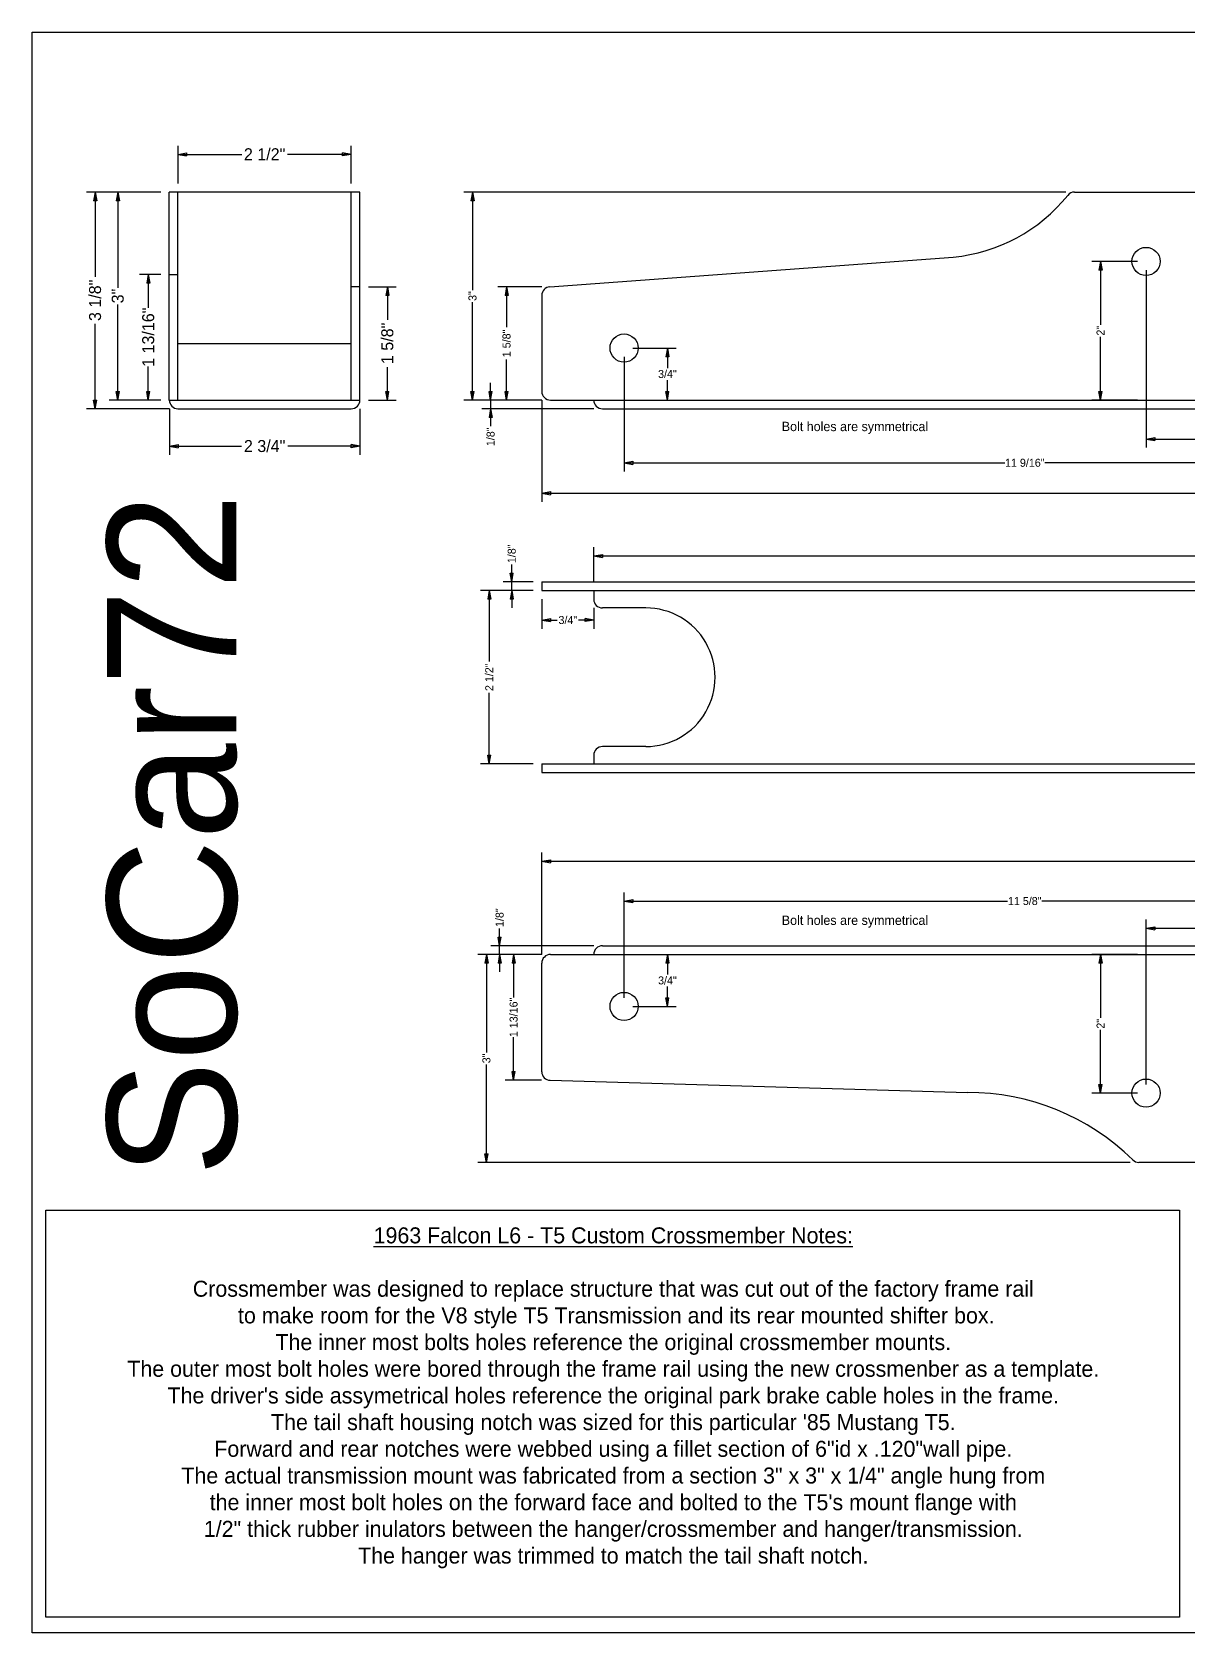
# Model space of a CAD drawing. Header units: inches. Extents: x 289 to 401, y -474 to -450.
# Drawn here: x 366.11 to 382.81, y -474.17 to -451.07 of the extents above; entities that cross this region are included whole.
import ezdxf

# ---------------------------------------------------------------- set-up
doc = ezdxf.new("R2010")
doc.units = ezdxf.units.IN
doc.header["$MEASUREMENT"] = 0
doc.header["$PDMODE"] = 1
doc.header["$PDSIZE"] = -2
for name, color, linetype in [('Black', 7, 'Continuous'), ('Dimension', 163, 'Continuous'), ('Title Block', 7, 'Continuous')]:
    doc.layers.add(name, color=color, linetype=linetype)
doc.styles.add('Chalkboard', font='Chalkboard Regular.ttf')
doc.styles.add('Papyrus', font='Papyrus Regular.ttf')
doc.dimstyles.new('Buckmensions', dxfattribs={"dimtxt": 0.115475, "dimasz": 0.125, "dimexe": 0.125, "dimexo": 0.125, "dimgap": 0, "dimtad": 0, "dimdec": 3, "dimzin": 11, "dimdsep": 46, "dimlunit": 4, "dimtxsty": 'Chalkboard', "dimblk": 'VW_EMPTYARROW', "dimcen": 0, "dimadec": 4, "dimazin": 0, "dimtfac": 0.8, "dimtdec": 3, "dimtix": 1, "dimtmove": 0, "dimatfit": 0, "dimldrblk": 'VW_EMPTYARROW', "dimfxl": 0, "dimfrac": 2, "dimtolj": 1, "dimtzin": 11, "dimarcsym": 0})

# ---------------------------------------------------------------- blocks, each defined once
blk = doc.blocks.new('VW_EMPTYARROW')
at = {"color": 0, "linetype": 'ByBlock', "lineweight": -2}
for p, q in [((0, 0), (-1, 0.18)), ((-1, -0.18), (-1, 0.18)), ((0, 0), (-1, 0)), ((0, 0), (-1, -0.18))]:
    blk.add_line(p, q, dxfattribs=at)
blk = doc.blocks.new('*D5')
at = {"layer": 'Defpoints', "color": 0, "lineweight": 0}
for p in [(382.188, -454.375), (386.219, -456.375), (386.219, -456.938)]:
    blk.add_point(p, dxfattribs=at)
at = {"layer": 'Dimension', "color": 0, "lineweight": -2}
for p, q in [((382.188, -454.5), (382.188, -457.062)), ((386.219, -456.5), (386.219, -457.062)), ((382.312, -456.938), (383.93, -456.938)), ((386.094, -456.938), (384.477, -456.938))]:
    blk.add_line(p, q, dxfattribs=at)
at = {"layer": 'Dimension', "color": 0, "lineweight": -2, "xscale": 0.125, "yscale": 0.125, "zscale": 0.125, "rotation": 180}
blk.add_blockref('VW_EMPTYARROW', (382.188, -456.938), dxfattribs=at)
at = {"layer": 'Dimension', "color": 0, "lineweight": -2, "xscale": 0.125, "yscale": 0.125, "zscale": 0.125}
blk.add_blockref('VW_EMPTYARROW', (386.219, -456.938), dxfattribs=at)
at = {"layer": 'Dimension', "color": 0, "insert": (384.203, -456.938), "char_height": 0.11548, "attachment_point": 5, "style": 'Chalkboard'}
blk.add_mtext('\\A1;4 1/32"', dxfattribs=at)
blk = doc.blocks.new('*D7')
at = {"layer": 'Defpoints', "color": 0, "lineweight": 0}
for p in [(374.656, -455.625), (386.219, -456.375), (386.219, -457.281)]:
    blk.add_point(p, dxfattribs=at)
at = {"layer": 'Dimension', "color": 0, "lineweight": -2}
for p, q in [((374.656, -455.75), (374.656, -457.406)), ((386.219, -456.5), (386.219, -457.406)), ((374.781, -457.281), (380.149, -457.281)), ((386.094, -457.281), (380.726, -457.281))]:
    blk.add_line(p, q, dxfattribs=at)
at = {"layer": 'Dimension', "color": 0, "lineweight": -2, "xscale": 0.125, "yscale": 0.125, "zscale": 0.125, "rotation": 180}
blk.add_blockref('VW_EMPTYARROW', (374.656, -457.281), dxfattribs=at)
at = {"layer": 'Dimension', "color": 0, "lineweight": -2, "xscale": 0.125, "yscale": 0.125, "zscale": 0.125}
blk.add_blockref('VW_EMPTYARROW', (386.219, -457.281), dxfattribs=at)
at = {"layer": 'Dimension', "color": 0, "insert": (380.438, -457.281), "char_height": 0.11548, "attachment_point": 5, "style": 'Chalkboard'}
blk.add_mtext('\\A1;11 9/16"', dxfattribs=at)
blk = doc.blocks.new('*D9')
at = {"layer": 'Defpoints', "color": 0, "lineweight": 0}
for p in [(374.656, -455.625), (375.281, -455.625), (374.656, -456.375)]:
    blk.add_point(p, dxfattribs=at)
at = {"layer": 'Dimension', "color": 0, "lineweight": -2}
for p, q in [((374.781, -455.625), (375.406, -455.625)), ((375.281, -455.75), (375.281, -455.913)), ((375.281, -456.25), (375.281, -456.087)), ((374.781, -456.375), (375.406, -456.375))]:
    blk.add_line(p, q, dxfattribs=at)
at = {"layer": 'Dimension', "color": 0, "lineweight": -2, "xscale": 0.125, "yscale": 0.125, "zscale": 0.125}
for p, rotation in [((375.281, -455.625), 90), ((375.281, -456.375), 270)]:
    blk.add_blockref('VW_EMPTYARROW', p, dxfattribs=dict(at, rotation=rotation))
at = {"layer": 'Dimension', "color": 0, "insert": (375.281, -456), "char_height": 0.1155, "attachment_point": 5, "style": 'Chalkboard'}
blk.add_mtext('\\A1;3/4"', dxfattribs=at)
blk = doc.blocks.new('*D10')
at = {"layer": 'Defpoints', "color": 0, "lineweight": 0}
for p in [(381.531, -454.375), (382.188, -454.375), (382.188, -456.375)]:
    blk.add_point(p, dxfattribs=at)
at = {"layer": 'Dimension', "color": 0, "lineweight": -2}
for p, q in [((382.062, -454.375), (381.406, -454.375)), ((381.531, -454.5), (381.531, -455.289)), ((381.531, -456.25), (381.531, -455.461)), ((382.062, -456.375), (381.406, -456.375))]:
    blk.add_line(p, q, dxfattribs=at)
at = {"layer": 'Dimension', "color": 0, "lineweight": -2, "xscale": 0.125, "yscale": 0.125, "zscale": 0.125}
for p, rotation in [((381.531, -454.375), 90), ((381.531, -456.375), 270)]:
    blk.add_blockref('VW_EMPTYARROW', p, dxfattribs=dict(at, rotation=rotation))
at = {"layer": 'Dimension', "color": 0, "insert": (381.531, -455.375), "char_height": 0.1155, "attachment_point": 5, "rotation": 90, "style": 'Chalkboard'}
blk.add_mtext('\\A1;2"', dxfattribs=at)
blk = doc.blocks.new('*D83')
at = {"layer": 'Defpoints', "color": 0, "lineweight": 0}
for p in [(373.469, -456.25), (398.969, -456.25), (373.469, -457.719)]:
    blk.add_point(p, dxfattribs=at)
at = {"layer": 'Dimension', "color": 0, "lineweight": -2}
for p, q in [((373.469, -456.375), (373.469, -457.844)), ((398.969, -456.375), (398.969, -457.844)), ((373.594, -457.719), (385.905, -457.719)), ((398.844, -457.719), (386.533, -457.719))]:
    blk.add_line(p, q, dxfattribs=at)
at = {"layer": 'Dimension', "color": 0, "lineweight": -2, "xscale": 0.125, "yscale": 0.125, "zscale": 0.125, "rotation": 180}
blk.add_blockref('VW_EMPTYARROW', (373.469, -457.719), dxfattribs=at)
at = {"layer": 'Dimension', "color": 0, "lineweight": -2, "xscale": 0.125, "yscale": 0.125, "zscale": 0.125}
blk.add_blockref('VW_EMPTYARROW', (398.969, -457.719), dxfattribs=at)
at = {"layer": 'Dimension', "color": 0, "insert": (386.219, -457.719), "char_height": 0.11548, "attachment_point": 5, "style": 'Chalkboard'}
blk.add_mtext('\\A1;2\'-1 1/2"', dxfattribs=at)
blk = doc.blocks.new('*D88')
at = {"layer": 'Defpoints', "color": 0, "lineweight": 0}
for p in [(373.594, -454.741), (372.96, -456.375), (373.594, -456.375)]:
    blk.add_point(p, dxfattribs=at)
at = {"layer": 'Dimension', "color": 0, "lineweight": -2}
for p, q in [((373.469, -454.741), (372.835, -454.741)), ((372.96, -454.866), (372.96, -455.325)), ((372.96, -456.25), (372.96, -455.791)), ((373.469, -456.375), (372.835, -456.375))]:
    blk.add_line(p, q, dxfattribs=at)
at = {"layer": 'Dimension', "color": 0, "lineweight": -2, "xscale": 0.125, "yscale": 0.125, "zscale": 0.125}
for p, rotation in [((372.96, -454.741), 90), ((372.96, -456.375), 270)]:
    blk.add_blockref('VW_EMPTYARROW', p, dxfattribs=dict(at, rotation=rotation))
at = {"layer": 'Dimension', "color": 0, "insert": (372.96, -455.558), "char_height": 0.1155, "attachment_point": 5, "rotation": 90, "style": 'Chalkboard'}
blk.add_mtext('\\A1;1 5/8"', dxfattribs=at)
blk = doc.blocks.new('*D89')
at = {"layer": 'Defpoints', "color": 0, "lineweight": 0}
for p in [(372.469, -453.375), (381.155, -453.375), (373.594, -456.375)]:
    blk.add_point(p, dxfattribs=at)
at = {"layer": 'Dimension', "color": 0, "lineweight": -2}
for p, q in [((381.03, -453.375), (372.344, -453.375)), ((372.469, -453.5), (372.469, -454.789)), ((372.469, -456.25), (372.469, -454.961)), ((373.469, -456.375), (372.344, -456.375))]:
    blk.add_line(p, q, dxfattribs=at)
at = {"layer": 'Dimension', "color": 0, "lineweight": -2, "xscale": 0.125, "yscale": 0.125, "zscale": 0.125}
for p, rotation in [((372.469, -453.375), 90), ((372.469, -456.375), 270)]:
    blk.add_blockref('VW_EMPTYARROW', p, dxfattribs=dict(at, rotation=rotation))
at = {"layer": 'Dimension', "color": 0, "insert": (372.469, -454.875), "char_height": 0.1155, "attachment_point": 5, "rotation": 90, "style": 'Chalkboard'}
blk.add_mtext('\\A1;3"', dxfattribs=at)
blk = doc.blocks.new('*D96')
at = {"layer": 'Defpoints', "color": 0, "lineweight": 0}
for p in [(374.656, -464.375), (374.656, -465.125), (375.281, -465.125)]:
    blk.add_point(p, dxfattribs=at)
at = {"layer": 'Dimension', "color": 0, "lineweight": -2}
for p, q in [((374.781, -464.375), (375.406, -464.375)), ((375.281, -464.5), (375.281, -464.663)), ((375.281, -465), (375.281, -464.837)), ((374.781, -465.125), (375.406, -465.125))]:
    blk.add_line(p, q, dxfattribs=at)
at = {"layer": 'Dimension', "color": 0, "lineweight": -2, "xscale": 0.125, "yscale": 0.125, "zscale": 0.125}
for p, rotation in [((375.281, -464.375), 90), ((375.281, -465.125), 270)]:
    blk.add_blockref('VW_EMPTYARROW', p, dxfattribs=dict(at, rotation=rotation))
at = {"layer": 'Dimension', "color": 0, "insert": (375.281, -464.75), "char_height": 0.1155, "attachment_point": 5, "style": 'Chalkboard'}
blk.add_mtext('\\A1;3/4"', dxfattribs=at)
blk = doc.blocks.new('*D97')
at = {"layer": 'Defpoints', "color": 0, "lineweight": 0}
for p in [(382.188, -464.375), (381.531, -466.375), (382.188, -466.375)]:
    blk.add_point(p, dxfattribs=at)
at = {"layer": 'Dimension', "color": 0, "lineweight": -2}
for p, q in [((382.062, -464.375), (381.406, -464.375)), ((381.531, -464.5), (381.531, -465.289)), ((381.531, -466.25), (381.531, -465.461)), ((382.062, -466.375), (381.406, -466.375))]:
    blk.add_line(p, q, dxfattribs=at)
at = {"layer": 'Dimension', "color": 0, "lineweight": -2, "xscale": 0.125, "yscale": 0.125, "zscale": 0.125}
for p, rotation in [((381.531, -464.375), 90), ((381.531, -466.375), 270)]:
    blk.add_blockref('VW_EMPTYARROW', p, dxfattribs=dict(at, rotation=rotation))
at = {"layer": 'Dimension', "color": 0, "insert": (381.531, -465.375), "char_height": 0.1155, "attachment_point": 5, "rotation": 90, "style": 'Chalkboard'}
blk.add_mtext('\\A1;2"', dxfattribs=at)
blk = doc.blocks.new('*D99')
at = {"layer": 'Defpoints', "color": 0, "lineweight": 0}
for p in [(373.469, -463.031), (373.469, -464.5), (398.969, -464.5)]:
    blk.add_point(p, dxfattribs=at)
at = {"layer": 'Dimension', "color": 0, "lineweight": -2}
for p, q in [((373.469, -464.375), (373.469, -462.906)), ((398.969, -464.375), (398.969, -462.906)), ((373.594, -463.031), (385.905, -463.031)), ((398.844, -463.031), (386.533, -463.031))]:
    blk.add_line(p, q, dxfattribs=at)
at = {"layer": 'Dimension', "color": 0, "lineweight": -2, "xscale": 0.125, "yscale": 0.125, "zscale": 0.125, "rotation": 180}
blk.add_blockref('VW_EMPTYARROW', (373.469, -463.031), dxfattribs=at)
at = {"layer": 'Dimension', "color": 0, "lineweight": -2, "xscale": 0.125, "yscale": 0.125, "zscale": 0.125}
blk.add_blockref('VW_EMPTYARROW', (398.969, -463.031), dxfattribs=at)
at = {"layer": 'Dimension', "color": 0, "insert": (386.219, -463.031), "char_height": 0.11548, "attachment_point": 5, "style": 'Chalkboard'}
blk.add_mtext('\\A1;2\'-1 1/2"', dxfattribs=at)
blk = doc.blocks.new('*D107')
at = {"layer": 'Defpoints', "color": 0, "lineweight": 0}
for p in [(373.062, -464.375), (373.594, -464.375), (373.59, -466.191)]:
    blk.add_point(p, dxfattribs=at)
at = {"layer": 'Dimension', "color": 0, "lineweight": -2}
for p, q in [((373.469, -464.375), (372.938, -464.375)), ((373.062, -464.5), (373.062, -464.997)), ((373.062, -466.066), (373.062, -465.569)), ((373.465, -466.191), (372.938, -466.191))]:
    blk.add_line(p, q, dxfattribs=at)
at = {"layer": 'Dimension', "color": 0, "lineweight": -2, "xscale": 0.125, "yscale": 0.125, "zscale": 0.125}
for p, rotation in [((373.062, -464.375), 90), ((373.062, -466.191), 270)]:
    blk.add_blockref('VW_EMPTYARROW', p, dxfattribs=dict(at, rotation=rotation))
at = {"layer": 'Dimension', "color": 0, "insert": (373.062, -465.283), "char_height": 0.11548, "attachment_point": 5, "rotation": 90, "style": 'Chalkboard'}
blk.add_mtext('\\A1;1 13/16"', dxfattribs=at)
blk = doc.blocks.new('*D108')
at = {"layer": 'Defpoints', "color": 0, "lineweight": 0}
for p in [(372.67, -464.375), (373.594, -464.375), (382.083, -467.375)]:
    blk.add_point(p, dxfattribs=at)
at = {"layer": 'Dimension', "color": 0, "lineweight": -2}
for p, q in [((373.469, -464.375), (372.545, -464.375)), ((372.67, -464.5), (372.67, -465.789)), ((372.67, -467.25), (372.67, -465.961)), ((381.958, -467.375), (372.545, -467.375))]:
    blk.add_line(p, q, dxfattribs=at)
at = {"layer": 'Dimension', "color": 0, "lineweight": -2, "xscale": 0.125, "yscale": 0.125, "zscale": 0.125}
for p, rotation in [((372.67, -464.375), 90), ((372.67, -467.375), 270)]:
    blk.add_blockref('VW_EMPTYARROW', p, dxfattribs=dict(at, rotation=rotation))
at = {"layer": 'Dimension', "color": 0, "insert": (372.67, -465.875), "char_height": 0.1155, "attachment_point": 5, "rotation": 90, "style": 'Chalkboard'}
blk.add_mtext('\\A1;3"', dxfattribs=at)
blk = doc.blocks.new('*D110')
at = {"layer": 'Defpoints', "color": 0, "lineweight": 0}
for p in [(372.711, -459.125), (373.469, -459.125), (373.469, -461.625)]:
    blk.add_point(p, dxfattribs=at)
at = {"layer": 'Dimension', "color": 0, "lineweight": -2}
for p, q in [((373.344, -459.125), (372.586, -459.125)), ((372.711, -459.25), (372.711, -460.149)), ((372.711, -461.5), (372.711, -460.601)), ((373.344, -461.625), (372.586, -461.625))]:
    blk.add_line(p, q, dxfattribs=at)
at = {"layer": 'Dimension', "color": 0, "lineweight": -2, "xscale": 0.125, "yscale": 0.125, "zscale": 0.125}
for p, rotation in [((372.711, -459.125), 90), ((372.711, -461.625), 270)]:
    blk.add_blockref('VW_EMPTYARROW', p, dxfattribs=dict(at, rotation=rotation))
at = {"layer": 'Dimension', "color": 0, "insert": (372.711, -460.375), "char_height": 0.1155, "attachment_point": 5, "rotation": 90, "style": 'Chalkboard'}
blk.add_mtext('\\A1;2 1/2"', dxfattribs=at)
blk = doc.blocks.new('*D112')
at = {"layer": 'Defpoints', "color": 0, "lineweight": 0}
for p in [(374.219, -458.625), (374.219, -459.125), (398.219, -459.125)]:
    blk.add_point(p, dxfattribs=at)
at = {"layer": 'Dimension', "color": 0, "lineweight": -2}
for p, q in [((374.219, -459), (374.219, -458.5)), ((398.219, -459), (398.219, -458.5)), ((374.344, -458.625), (386.023, -458.625)), ((398.094, -458.625), (386.415, -458.625))]:
    blk.add_line(p, q, dxfattribs=at)
at = {"layer": 'Dimension', "color": 0, "lineweight": -2, "xscale": 0.125, "yscale": 0.125, "zscale": 0.125, "rotation": 180}
blk.add_blockref('VW_EMPTYARROW', (374.219, -458.625), dxfattribs=at)
at = {"layer": 'Dimension', "color": 0, "lineweight": -2, "xscale": 0.125, "yscale": 0.125, "zscale": 0.125}
blk.add_blockref('VW_EMPTYARROW', (398.219, -458.625), dxfattribs=at)
at = {"layer": 'Dimension', "color": 0, "insert": (386.219, -458.625), "char_height": 0.1155, "attachment_point": 5, "style": 'Chalkboard'}
blk.add_mtext('\\A1;2\'-0"', dxfattribs=at)
blk = doc.blocks.new('*D114')
at = {"layer": 'Defpoints', "color": 0, "lineweight": 0}
for p in [(373.469, -459.125), (374.219, -459.25), (374.219, -459.55)]:
    blk.add_point(p, dxfattribs=at)
at = {"layer": 'Dimension', "color": 0, "lineweight": -2}
for p, q in [((373.469, -459.25), (373.469, -459.675)), ((374.219, -459.375), (374.219, -459.675)), ((373.594, -459.55), (373.692, -459.55)), ((374.094, -459.55), (373.996, -459.55))]:
    blk.add_line(p, q, dxfattribs=at)
at = {"layer": 'Dimension', "color": 0, "lineweight": -2, "xscale": 0.125, "yscale": 0.125, "zscale": 0.125, "rotation": 180}
blk.add_blockref('VW_EMPTYARROW', (373.469, -459.55), dxfattribs=at)
at = {"layer": 'Dimension', "color": 0, "lineweight": -2, "xscale": 0.125, "yscale": 0.125, "zscale": 0.125}
blk.add_blockref('VW_EMPTYARROW', (374.219, -459.55), dxfattribs=at)
at = {"layer": 'Dimension', "color": 0, "insert": (373.844, -459.55), "char_height": 0.1155, "attachment_point": 5, "style": 'Chalkboard'}
blk.add_mtext('\\A1;3/4"', dxfattribs=at)
blk = doc.blocks.new('*D117')
at = {"layer": 'Defpoints', "color": 0, "lineweight": 0}
for p in [(368.094, -456.375), (370.844, -456.375), (368.094, -457.04)]:
    blk.add_point(p, dxfattribs=at)
at = {"layer": 'Dimension', "color": 0, "lineweight": -2}
for p, q in [((368.094, -456.5), (368.094, -457.165)), ((370.844, -456.5), (370.844, -457.165)), ((368.219, -457.04), (369.133, -457.04)), ((370.719, -457.04), (369.805, -457.04))]:
    blk.add_line(p, q, dxfattribs=at)
at = {"layer": 'Dimension', "color": 0, "lineweight": -2, "xscale": 0.125, "yscale": 0.125, "zscale": 0.125, "rotation": 180}
blk.add_blockref('VW_EMPTYARROW', (368.094, -457.04), dxfattribs=at)
at = {"layer": 'Dimension', "color": 0, "lineweight": -2, "xscale": 0.125, "yscale": 0.125, "zscale": 0.125}
blk.add_blockref('VW_EMPTYARROW', (370.844, -457.04), dxfattribs=at)
at = {"layer": 'Dimension', "color": 0, "insert": (369.469, -457.04), "char_height": 0.1732, "attachment_point": 5, "style": 'Chalkboard'}
blk.add_mtext('\\A1;2 3/4"', dxfattribs=at)
blk = doc.blocks.new('*D118')
at = {"layer": 'Defpoints', "color": 0, "lineweight": 0}
for p in [(370.844, -454.741), (370.844, -456.375), (371.24, -456.375)]:
    blk.add_point(p, dxfattribs=at)
at = {"layer": 'Dimension', "color": 0, "lineweight": -2}
for p, q in [((370.969, -454.741), (371.365, -454.741)), ((371.24, -454.866), (371.24, -455.217)), ((371.24, -456.25), (371.24, -455.9)), ((370.969, -456.375), (371.365, -456.375))]:
    blk.add_line(p, q, dxfattribs=at)
at = {"layer": 'Dimension', "color": 0, "lineweight": -2, "xscale": 0.125, "yscale": 0.125, "zscale": 0.125}
for p, rotation in [((371.24, -454.741), 90), ((371.24, -456.375), 270)]:
    blk.add_blockref('VW_EMPTYARROW', p, dxfattribs=dict(at, rotation=rotation))
at = {"layer": 'Dimension', "color": 0, "insert": (371.24, -455.558), "char_height": 0.1732, "attachment_point": 5, "rotation": 90, "style": 'Chalkboard'}
blk.add_mtext('\\A1;1 5/8"', dxfattribs=at)
blk = doc.blocks.new('*D119')
at = {"layer": 'Defpoints', "color": 0, "lineweight": 0}
for p in [(368.094, -454.562), (367.79, -456.375), (368.094, -456.375)]:
    blk.add_point(p, dxfattribs=at)
at = {"layer": 'Dimension', "color": 0, "lineweight": -2}
for p, q in [((367.969, -454.562), (367.665, -454.562)), ((367.79, -454.688), (367.79, -455.047)), ((367.79, -456.25), (367.79, -455.89)), ((367.969, -456.375), (367.665, -456.375))]:
    blk.add_line(p, q, dxfattribs=at)
at = {"layer": 'Dimension', "color": 0, "lineweight": -2, "xscale": 0.125, "yscale": 0.125, "zscale": 0.125}
for p, rotation in [((367.79, -454.562), 90), ((367.79, -456.375), 270)]:
    blk.add_blockref('VW_EMPTYARROW', p, dxfattribs=dict(at, rotation=rotation))
at = {"layer": 'Dimension', "color": 0, "insert": (367.79, -455.469), "char_height": 0.17321, "attachment_point": 5, "rotation": 90, "style": 'Chalkboard'}
blk.add_mtext('\\A1;1 13/16"', dxfattribs=at)
blk = doc.blocks.new('*D120')
at = {"layer": 'Defpoints', "color": 0, "lineweight": 0}
for p in [(368.094, -453.375), (367.35, -456.375), (368.094, -456.375)]:
    blk.add_point(p, dxfattribs=at)
at = {"layer": 'Dimension', "color": 0, "lineweight": -2}
for p, q in [((367.969, -453.375), (367.225, -453.375)), ((367.35, -453.5), (367.35, -454.754)), ((367.35, -456.25), (367.35, -454.996)), ((367.969, -456.375), (367.225, -456.375))]:
    blk.add_line(p, q, dxfattribs=at)
at = {"layer": 'Dimension', "color": 0, "lineweight": -2, "xscale": 0.125, "yscale": 0.125, "zscale": 0.125}
for p, rotation in [((367.35, -453.375), 90), ((367.35, -456.375), 270)]:
    blk.add_blockref('VW_EMPTYARROW', p, dxfattribs=dict(at, rotation=rotation))
at = {"layer": 'Dimension', "color": 0, "insert": (367.35, -454.875), "char_height": 0.1732, "attachment_point": 5, "rotation": 90, "style": 'Chalkboard'}
blk.add_mtext('\\A1;3"', dxfattribs=at)
blk = doc.blocks.new('*D121')
at = {"layer": 'Defpoints', "color": 0, "lineweight": 0}
for p in [(368.094, -453.375), (367.023, -456.5), (368.219, -456.5)]:
    blk.add_point(p, dxfattribs=at)
at = {"layer": 'Dimension', "color": 0, "lineweight": -2}
for p, q in [((367.969, -453.375), (366.898, -453.375)), ((367.023, -453.5), (367.023, -454.599)), ((367.023, -456.375), (367.023, -455.276)), ((368.094, -456.5), (366.898, -456.5))]:
    blk.add_line(p, q, dxfattribs=at)
at = {"layer": 'Dimension', "color": 0, "lineweight": -2, "xscale": 0.125, "yscale": 0.125, "zscale": 0.125}
for p, rotation in [((367.023, -453.375), 90), ((367.023, -456.5), 270)]:
    blk.add_blockref('VW_EMPTYARROW', p, dxfattribs=dict(at, rotation=rotation))
at = {"layer": 'Dimension', "color": 0, "insert": (367.023, -454.937), "char_height": 0.1732, "attachment_point": 5, "rotation": 90, "style": 'Chalkboard'}
blk.add_mtext('\\A1;3 1/8"', dxfattribs=at)
blk = doc.blocks.new('*D122')
at = {"layer": 'Defpoints', "color": 0, "lineweight": 0}
for p in [(368.219, -452.83), (368.219, -453.375), (370.719, -453.375)]:
    blk.add_point(p, dxfattribs=at)
at = {"layer": 'Dimension', "color": 0, "lineweight": -2}
for p, q in [((368.219, -453.25), (368.219, -452.705)), ((370.719, -453.25), (370.719, -452.705)), ((368.344, -452.83), (369.138, -452.83)), ((370.594, -452.83), (369.799, -452.83))]:
    blk.add_line(p, q, dxfattribs=at)
at = {"layer": 'Dimension', "color": 0, "lineweight": -2, "xscale": 0.125, "yscale": 0.125, "zscale": 0.125, "rotation": 180}
blk.add_blockref('VW_EMPTYARROW', (368.219, -452.83), dxfattribs=at)
at = {"layer": 'Dimension', "color": 0, "lineweight": -2, "xscale": 0.125, "yscale": 0.125, "zscale": 0.125}
blk.add_blockref('VW_EMPTYARROW', (370.719, -452.83), dxfattribs=at)
at = {"layer": 'Dimension', "color": 0, "insert": (369.469, -452.83), "char_height": 0.1732, "attachment_point": 5, "style": 'Chalkboard'}
blk.add_mtext('\\A1;2 1/2"', dxfattribs=at)
blk = doc.blocks.new('*D123')
at = {"layer": 'Defpoints', "color": 0, "lineweight": 0}
for p in [(373.035, -459.125), (373.469, -459), (373.469, -459.125)]:
    blk.add_point(p, dxfattribs=at)
at = {"layer": 'Dimension', "color": 0, "lineweight": -2}
for p, q in [((373.035, -458.875), (373.035, -458.75)), ((373.344, -459), (372.91, -459)), ((373.344, -459.125), (372.91, -459.125)), ((373.035, -459.125), (373.035, -459)), ((373.035, -459.25), (373.035, -459.375))]:
    blk.add_line(p, q, dxfattribs=at)
at = {"layer": 'Dimension', "color": 0, "lineweight": -2, "xscale": 0.125, "yscale": 0.125, "zscale": 0.125}
for p, rotation in [((373.035, -459), 270), ((373.035, -459.125), 90)]:
    blk.add_blockref('VW_EMPTYARROW', p, dxfattribs=dict(at, rotation=rotation))
at = {"layer": 'Dimension', "color": 0, "insert": (373.035, -458.594), "char_height": 0.1155, "attachment_point": 5, "rotation": 90, "style": 'Chalkboard'}
blk.add_mtext('\\A1;1/8"', dxfattribs=at)
blk = doc.blocks.new('*D124')
at = {"layer": 'Defpoints', "color": 0, "lineweight": 0}
for p in [(374.344, -464.25), (372.86, -464.375), (373.594, -464.375)]:
    blk.add_point(p, dxfattribs=at)
at = {"layer": 'Dimension', "color": 0, "lineweight": -2}
for p, q in [((372.86, -464.125), (372.86, -464)), ((374.219, -464.25), (372.735, -464.25)), ((372.86, -464.375), (372.86, -464.25)), ((373.469, -464.375), (372.735, -464.375)), ((372.86, -464.5), (372.86, -464.625))]:
    blk.add_line(p, q, dxfattribs=at)
at = {"layer": 'Dimension', "color": 0, "lineweight": -2, "xscale": 0.125, "yscale": 0.125, "zscale": 0.125}
for p, rotation in [((372.86, -464.25), 270), ((372.86, -464.375), 90)]:
    blk.add_blockref('VW_EMPTYARROW', p, dxfattribs=dict(at, rotation=rotation))
at = {"layer": 'Dimension', "color": 0, "insert": (372.86, -463.844), "char_height": 0.1155, "attachment_point": 5, "rotation": 90, "style": 'Chalkboard'}
blk.add_mtext('\\A1;1/8"', dxfattribs=at)
blk = doc.blocks.new('*D125')
at = {"layer": 'Defpoints', "color": 0, "lineweight": 0}
for p in [(372.73, -456.375), (373.594, -456.375), (374.344, -456.5)]:
    blk.add_point(p, dxfattribs=at)
at = {"layer": 'Dimension', "color": 0, "lineweight": -2}
for p, q in [((372.73, -456.25), (372.73, -456.125)), ((373.469, -456.375), (372.605, -456.375)), ((372.73, -456.375), (372.73, -456.5)), ((374.219, -456.5), (372.605, -456.5)), ((372.73, -456.625), (372.73, -456.75))]:
    blk.add_line(p, q, dxfattribs=at)
at = {"layer": 'Dimension', "color": 0, "lineweight": -2, "xscale": 0.125, "yscale": 0.125, "zscale": 0.125}
for p, rotation in [((372.73, -456.375), 270), ((372.73, -456.5), 90)]:
    blk.add_blockref('VW_EMPTYARROW', p, dxfattribs=dict(at, rotation=rotation))
at = {"layer": 'Dimension', "color": 0, "insert": (372.73, -456.906), "char_height": 0.1155, "attachment_point": 5, "rotation": 90, "style": 'Chalkboard'}
blk.add_mtext('\\A1;1/8"', dxfattribs=at)
blk = doc.blocks.new('*D129')
at = {"layer": 'Defpoints', "color": 0, "linetype": 'Continuous', "lineweight": 0}
for p in [(374.656, -463.605), (386.219, -464.25), (374.656, -465.125)]:
    blk.add_point(p, dxfattribs=at)
at = {"layer": 'Dimension', "color": 0, "linetype": 'Continuous', "lineweight": -2}
for p, q in [((374.656, -465), (374.656, -463.48)), ((374.781, -463.605), (380.189, -463.605)), ((386.094, -463.605), (380.686, -463.605)), ((386.219, -464.125), (386.219, -463.48))]:
    blk.add_line(p, q, dxfattribs=at)
at = {"layer": 'Dimension', "color": 0, "linetype": 'Continuous', "lineweight": -2, "xscale": 0.125, "yscale": 0.125, "zscale": 0.125, "rotation": 180}
blk.add_blockref('VW_EMPTYARROW', (374.656, -463.605), dxfattribs=at)
at = {"layer": 'Dimension', "color": 0, "linetype": 'Continuous', "lineweight": -2, "xscale": 0.125, "yscale": 0.125, "zscale": 0.125}
blk.add_blockref('VW_EMPTYARROW', (386.219, -463.605), dxfattribs=at)
at = {"layer": 'Dimension', "color": 0, "linetype": 'Continuous', "lineweight": 0, "insert": (380.437, -463.605), "char_height": 0.11548, "attachment_point": 5, "style": 'Chalkboard'}
blk.add_mtext('\\A1;11 5/8"', dxfattribs=at)
blk = doc.blocks.new('*D130')
at = {"layer": 'Defpoints', "color": 0, "linetype": 'Continuous', "lineweight": 0}
for p in [(382.188, -463.997), (386.219, -464.25), (382.188, -466.375)]:
    blk.add_point(p, dxfattribs=at)
at = {"layer": 'Dimension', "color": 0, "linetype": 'Continuous', "lineweight": -2}
for p, q in [((382.188, -466.25), (382.188, -463.872)), ((382.312, -463.997), (384.131, -463.997)), ((386.094, -463.997), (384.275, -463.997)), ((386.219, -464.125), (386.219, -463.872))]:
    blk.add_line(p, q, dxfattribs=at)
at = {"layer": 'Dimension', "color": 0, "linetype": 'Continuous', "lineweight": -2, "xscale": 0.125, "yscale": 0.125, "zscale": 0.125, "rotation": 180}
blk.add_blockref('VW_EMPTYARROW', (382.188, -463.997), dxfattribs=at)
at = {"layer": 'Dimension', "color": 0, "linetype": 'Continuous', "lineweight": -2, "xscale": 0.125, "yscale": 0.125, "zscale": 0.125}
blk.add_blockref('VW_EMPTYARROW', (386.219, -463.997), dxfattribs=at)
at = {"layer": 'Dimension', "color": 0, "linetype": 'Continuous', "lineweight": 0, "insert": (384.203, -463.997), "char_height": 0.1155, "attachment_point": 5, "style": 'Chalkboard'}
blk.add_mtext('\\A1;4"', dxfattribs=at)

msp = doc.modelspace()

# ---------------------------------------------------------------- linework, layer by layer
at = {"layer": 'Black'}
for p, q in [((368.09375, -456.375), (368.09375, -453.375)), ((370.84375, -453.375), (368.09375, -453.375)), ((368.21875, -456.375), (368.21875, -453.375)), ((370.71875, -456.375), (370.71875, -453.375)), ((370.84375, -456.375), (370.84375, -453.375)), ((381.1547573, -453.375), (383.2554326, -453.375)), ((373.5845644, -454.7414663), (379.40625, -454.3125)), ((368.09375, -454.5625), (368.21875, -454.5625)), ((370.84375, -454.7414663), (370.71875, -454.7414663)), ((373.46875, -454.8661283), (373.46875, -456.25)), ((370.71875, -455.5618819), (368.21875, -455.5618819)), ((368.09375, -456.375), (370.84375, -456.375)), ((373.59375, -456.375), (374.21875, -456.375)), ((368.21875, -456.5), (370.71875, -456.5)), ((374.34375, -456.5), (398.09375, -456.5)), ((373.46875, -459), (398.96875, -459)), ((373.46875, -459), (373.46875, -459.125)), ((373.46875, -459.125), (398.96875, -459.125)), ((374.21875, -459.125), (374.21875, -459.25)), ((374.96875, -459.375), (374.34375, -459.375)), ((374.21875, -461.5), (374.21875, -461.625)), ((374.96875, -461.375), (374.34375, -461.375)), ((373.46875, -461.625), (398.96875, -461.625)), ((373.46875, -461.625), (373.46875, -461.75)), ((373.46875, -461.75), (398.96875, -461.75)), ((374.34375, -464.25), (398.09375, -464.25)), ((373.46875, -466.0661224), (373.46875, -464.5)), ((373.59375, -464.375), (374.21875, -464.375)), ((373.5900751, -466.1910684), (379.6093947, -466.3681072)), ((383.2554326, -467.375), (382.0830544, -467.375))]:
    msp.add_line(p, q, dxfattribs=at)
at = {"layer": 'Black', "color": 8}
for p, q in [((374.21875, -456.375), (398.21875, -456.375)), ((374.21875, -464.375), (398.21875, -464.375))]:
    msp.add_line(p, q, dxfattribs=at)
at = {"layer": 'Black'}
for centre in [(382.1875, -454.375), (374.65625, -455.625), (374.65625, -465.125), (382.1875, -466.375)]:
    msp.add_circle(centre, 0.203125, dxfattribs=at)
for centre, radius, start, end in [((379.1818524, -451.9210843), 2.4019207, 275.36063138, 321.32971432), ((381.1547573, -453.5), 0.125, 90, 141.32971433), ((373.59375, -454.8661283), 0.125, 94.21417852, 180), ((368.21875, -456.375), 0.125, 180, 270), ((370.71875, -456.375), 0.125, 270, 0), ((373.59375, -456.25), 0.125, 180, 270), ((374.34375, -456.375), 0.125, 180, 270), ((374.34375, -459.25), 0.125, 180, 270), ((374.96875, -460.375), 1, 269.99994537, 90.00005463), ((374.34375, -461.5), 0.125, 90, 180), ((374.34375, -464.375), 0.125, 90, 180), ((373.59375, -464.5), 0.125, 90, 180), ((373.59375, -466.0661224), 0.125, 180, 268.31531568), ((379.6274808, -469.740667), 3.3726083, 45.40650467, 90.30725763), ((382.0830544, -467.25), 0.125, 225.40650467, 270)]:
    msp.add_arc(centre, radius, start, end, dxfattribs=at)
at = {"layer": 'Dimension', "color": 7}
msp.add_lwpolyline([(366.3125, -468.0625), (382.6699999, -468.0625), (382.6699999, -473.9379167), (366.3125, -473.9379167)], close=True, dxfattribs=at)
at = {"layer": 'Title Block'}
for p, q in [((366.1125, -451.0651389), (401.0875, -451.0651389)), ((366.1125, -474.1651389), (366.1125, -451.0651389)), ((401.0875, -474.1651389), (366.1125, -474.1651389))]:
    msp.add_line(p, q, dxfattribs=at)

# ---------------------------------------------------------------- texts
at = {"layer": 'Dimension', "char_height": 0.13472129, "attachment_point": 1, "style": 'Chalkboard'}
for insert in [(376.9311111, -456.6890278), (376.9311111, -463.8140278)]:
    msp.add_mtext('{\\C163;\\lBolt holes are symmetrical}', dxfattribs=dict(at, insert=insert))
at = {"layer": 'Dimension', "color": 254, "insert": (367.1944444, -462.6493056), "char_height": 1.867744, "attachment_point": 2, "rotation": 90, "style": 'Papyrus'}
msp.add_mtext('SoCar72', dxfattribs=at)
at = {"layer": 'Dimension', "color": 7, "insert": (374.5, -468.3125), "char_height": 0.230950782, "attachment_point": 2, "style": 'Chalkboard'}
msp.add_mtext('{\\L1963 Falcon L6 - T5 Custom Crossmember Notes:\\P}\\PCrossmember was designed to replace structure that was cut out of the factory frame rail\\P to make room for the V8 style T5 Transmission and its rear mounted shifter box.\\PThe inner most bolts holes reference the original crossmember mounts.\\PThe outer most bolt holes were bored through the frame rail using the new crossmenber as a template.\\PThe driver\'s side assymetrical holes reference the original park brake cable holes in the frame.\\PThe tail shaft housing notch was sized for this particular \'85 Mustang T5.\\PForward and rear notches were webbed using a fillet section of 6"id x .120"wall pipe.\\PThe actual transmission mount was fabricated from a section 3" x 3" x 1/4" angle hung from\\Pthe inner most bolt holes on the forward face and bolted to the T5\'s mount flange with\\P1/2" thick rubber inulators between the hanger/crossmember and hanger/transmission.  \\PThe hanger was trimmed to match the tail shaft notch.', dxfattribs=at)

# ---------------------------------------------------------------- dimensions: what is measured, and where the dimension line sits
at = {"layer": 'Dimension'}
for base, p1, p2, override, picture, middle in [((368.21875, -452.83), (370.71875, -453.375), (368.21875, -453.375), {"dimtxt": 0.173213, "dimgap": 0.015625, "dimdec": 5, "dimpost": '<>', "dimtxsty": 'Chalkboard'}, '*D122', (369.46875, -452.83)), ((386.21875, -456.9375), (382.1875, -454.375), (386.21875, -456.375), {"dimgap": 0.015625, "dimdec": 5, "dimpost": '<>', "dimtxsty": 'Chalkboard'}, '*D5', (384.203125, -456.9375)), ((386.21875, -457.28125), (374.65625, -455.625), (386.21875, -456.375), {"dimgap": 0.015625, "dimdec": 5, "dimpost": '<>', "dimtxsty": 'Chalkboard'}, '*D7', (380.4375, -457.28125)), ((368.09375, -457.04), (370.84375, -456.375), (368.09375, -456.375), {"dimtxt": 0.173213, "dimgap": 0.015625, "dimdec": 5, "dimpost": '<>', "dimtxsty": 'Chalkboard'}, '*D117', (369.46875, -457.04)), ((373.46875, -457.71875), (398.96875, -456.25), (373.46875, -456.25), {"dimgap": 0.015625, "dimdec": 5, "dimpost": '<>', "dimtxsty": 'Chalkboard'}, '*D83', (386.21875, -457.71875)), ((374.21875, -458.625), (398.21875, -459.125), (374.21875, -459.125), {"dimgap": 0.015625, "dimdec": 5, "dimpost": '<>', "dimtxsty": 'Chalkboard'}, '*D112', (386.21875, -458.625)), ((374.21875, -459.55), (373.46875, -459.125), (374.21875, -459.25), {"dimgap": 0.015625, "dimdec": 5, "dimpost": '<>', "dimtxsty": 'Chalkboard'}, '*D114', (373.84375, -459.55))]:
    dim = msp.add_linear_dim(base=base, p1=p1, p2=p2, dimstyle='Buckmensions', override=override, dxfattribs=at)
    dim.commit()
    dim.dimension.update_dxf_attribs({"geometry": picture, "text_midpoint": middle})
for base, p1, p2, override, picture, middle in [((367.0227653, -456.5), (368.09375, -453.375), (368.21875, -456.5), {"dimtxt": 0.173213, "dimgap": 0.015625, "dimdec": 5, "dimpost": '<>', "dimtxsty": 'Chalkboard'}, '*D121', (367.0227653, -454.9375)), ((367.35, -456.375), (368.09375, -453.375), (368.09375, -456.375), {"dimtxt": 0.173213, "dimgap": 0.015625, "dimdec": 5, "dimpost": '<>', "dimtxsty": 'Chalkboard'}, '*D120', (367.35, -454.875)), ((372.46875, -453.375), (373.59375, -456.375), (381.1547573, -453.375), {"dimgap": 0.015625, "dimdec": 5, "dimpost": '<>', "dimtxsty": 'Chalkboard'}, '*D89', (372.46875, -454.875)), ((381.53125, -454.375), (382.1875, -456.375), (382.1875, -454.375), {"dimgap": 0.015625, "dimdec": 5, "dimpost": '<>', "dimtxsty": 'Chalkboard'}, '*D10', (381.53125, -455.375)), ((367.79, -456.375), (368.09375, -454.5625), (368.09375, -456.375), {"dimtxt": 0.173213, "dimgap": 0.015625, "dimdec": 5, "dimpost": '<>', "dimtxsty": 'Chalkboard'}, '*D119', (367.79, -455.46875)), ((371.24, -456.375), (370.84375, -454.7414663), (370.84375, -456.375), {"dimtxt": 0.173213, "dimgap": 0.015625, "dimdec": 5, "dimpost": '<>', "dimtxsty": 'Chalkboard'}, '*D118', (371.24, -455.5582332)), ((372.9598783, -456.375), (373.59375, -454.7411283), (373.59375, -456.375), {"dimgap": 0.015625, "dimdec": 5, "dimpost": '<>', "dimtxsty": 'Chalkboard'}, '*D88', (372.9598783, -455.5580642)), ((375.28125, -455.625), (374.65625, -456.375), (374.65625, -455.625), {"dimgap": 0.015625, "dimtih": 1, "dimtoh": 1, "dimdec": 5, "dimpost": '<>', "dimtxsty": 'Chalkboard'}, '*D9', (375.28125, -456)), ((372.7109778, -459.125), (373.46875, -461.625), (373.46875, -459.125), {"dimgap": 0.015625, "dimdec": 5, "dimpost": '<>', "dimtxsty": 'Chalkboard'}, '*D110', (372.7109778, -460.375)), ((372.67, -464.375), (382.0830544, -467.375), (373.59375, -464.375), {"dimgap": 0.015625, "dimdec": 5, "dimpost": '<>', "dimtxsty": 'Chalkboard'}, '*D108', (372.67, -465.875)), ((373.0625, -464.375), (373.5900751, -466.1910684), (373.59375, -464.375), {"dimgap": 0.015625, "dimdec": 5, "dimpost": '<>', "dimtxsty": 'Chalkboard'}, '*D107', (373.0625, -465.2830342))]:
    dim = msp.add_linear_dim(base=base, p1=p1, p2=p2, angle=90, dimstyle='Buckmensions', override=override, dxfattribs=at)
    dim.commit()
    dim.dimension.update_dxf_attribs({"geometry": picture, "text_midpoint": middle})
for base, p1, p2, picture, middle in [((372.73, -456.375), (374.34375, -456.5), (373.59375, -456.375), '*D125', (372.73, -456.9055952)), ((373.035, -459.125), (373.46875, -459), (373.46875, -459.125), '*D123', (373.035, -458.5944048)), ((372.86, -464.375), (374.34375, -464.25), (373.59375, -464.375), '*D124', (372.86, -463.8444048))]:
    dim = msp.add_linear_dim(base=base, p1=p1, p2=p2, angle=90, dimstyle='Buckmensions', override={"dimgap": 0.015625, "dimdec": 5, "dimpost": '<>', "dimtxsty": 'Chalkboard', "dimtix": 0}, dxfattribs=at)
    dim.commit()
    dim.dimension.update_dxf_attribs({"geometry": picture, "text_midpoint": middle, "dimtype": 160})
for p1, p2, distance, override, picture, middle in [((398.96875, -464.5), (373.46875, -464.5), -1.46875, {"dimgap": 0.015625, "dimdec": 5, "dimpost": '<>', "dimtxsty": 'Chalkboard'}, '*D99', (386.21875, -463.03125)), ((374.65625, -464.375), (374.65625, -465.125), 0.625, {"dimgap": 0.015625, "dimtih": 1, "dimtoh": 1, "dimdec": 5, "dimpost": '<>', "dimtxsty": 'Chalkboard'}, '*D96', (375.28125, -464.75)), ((382.1875, -464.375), (382.1875, -466.375), -0.65625, {"dimgap": 0.015625, "dimdec": 5, "dimpost": '<>', "dimtxsty": 'Chalkboard'}, '*D97', (381.53125, -465.375))]:
    dim = msp.add_aligned_dim(p1=p1, p2=p2, distance=distance, dimstyle='Buckmensions', override=override, dxfattribs=at)
    dim.commit()
    dim.dimension.update_dxf_attribs({"geometry": picture, "text_midpoint": middle})
at = {"layer": 'Dimension', "linetype": 'Continuous', "lineweight": 0}
for base, p2, picture, middle in [((374.65625, -463.6051385397), (374.65625, -465.125), '*D129', (380.4375, -463.6051385397)), ((382.1875, -463.9971671), (382.1875, -466.375), '*D130', (384.203125, -463.9971671))]:
    dim = msp.add_linear_dim(base=base, p1=(386.21875, -464.25), p2=p2, dimstyle='Buckmensions', override={"dimpost": '<>'}, dxfattribs=at)
    dim.commit()
    dim.dimension.update_dxf_attribs({"geometry": picture, "text_midpoint": middle})

doc.saveas('drawing.dxf')
